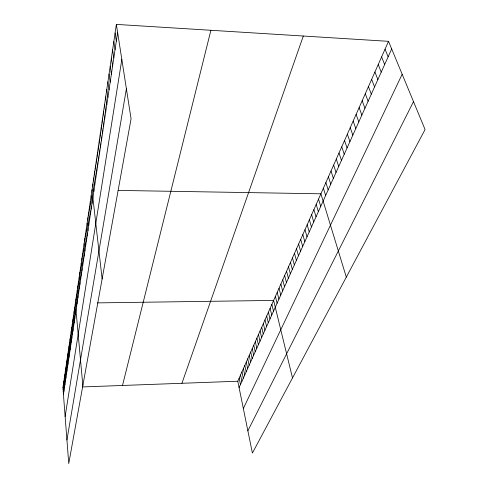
<?xml version="1.0" encoding="UTF-8"?>
<svg xmlns="http://www.w3.org/2000/svg" width="488" height="488" viewBox="0 0 488 488"><rect width="100%" height="100%" fill="white"/><g stroke="black" fill="none" stroke-linecap="round" stroke-linejoin="round"><path stroke-width="0.73" d="M116.364 24.4L131.071 118.822L68.741 463.6L62.922 387.655L116.364 24.4L388.527 41.328L425.079 129.552L252.4 453.077L237.784 381.232L388.527 41.328M63.44 394.365L117.62 32.489M65.13 416.477L121.823 59.469M66.929 440.005L126.392 88.779M122.512 385.465L210.895 30.28M181.933 383.281L303.31 36.027M239.077 387.6L391.681 48.934M243.341 408.548L402.161 74.237M247.867 430.8L413.501 101.614M62.922 387.655L64.434 387.6M82.502 386.935L237.784 381.232M77.421 303.164L75.347 303.194L82.844 385.563M97.49 302.883L273.622 300.425L292.501 377.944M94.196 190.009L92.006 189.972L102.12 278.953M118.175 190.411L320.909 193.809L346.303 277.135M385.038 49.197L388.137 56.791M381.61 56.931L384.654 64.52M378.237 64.538L381.232 72.114M374.918 72.017L377.871 79.587M371.655 79.379L374.558 86.931M368.446 86.614L371.301 94.153M365.286 93.733L368.098 101.266M362.181 100.742L364.945 108.257M359.125 107.634L361.846 115.138M356.112 114.424L358.796 121.915M353.153 121.103L355.795 128.576M350.238 127.679L352.836 135.139M347.365 134.157L349.926 141.599M344.534 140.532L347.06 147.962M341.752 146.809L344.235 154.22M339.007 152.994L341.46 160.387M336.305 159.088L338.721 166.463M333.646 165.09L336.025 172.447M331.023 171.001L333.365 178.346M328.436 176.827L330.748 184.153M325.892 182.573L328.168 189.881M323.379 188.228L325.63 195.523M318.536 199.147L320.726 206.4M316.206 204.411L318.359 211.652M313.9 209.608L316.029 216.825M311.631 214.732L313.729 221.93M309.386 219.789L311.46 226.963M307.172 224.773L309.221 231.934M304.994 229.696L307.013 236.839M302.834 234.551L304.835 241.676M300.712 239.346L302.682 246.446M298.613 244.079L300.559 251.161M296.539 248.746L298.461 255.81M294.496 253.357L296.393 260.403M292.477 257.908L294.349 264.935M290.488 262.404L292.336 269.406M288.518 266.838L290.348 273.823M286.572 271.224L288.377 278.184M284.656 275.549L286.438 282.491M282.759 279.825L284.522 286.749M280.887 284.046L282.631 290.952M279.038 288.213L280.759 295.1M277.208 292.336L278.91 299.199M275.409 296.405L277.086 303.249M271.859 304.402L273.506 311.204M270.12 308.325L271.743 315.108M268.4 312.204L270.004 318.969M266.698 316.041L268.284 322.788M265.014 319.829L266.588 326.557M263.355 323.581L264.905 330.278M261.714 327.283L263.245 333.963M260.092 330.943L261.605 337.605M258.481 334.561L259.988 341.204M256.895 338.141L258.384 344.766M255.328 341.679L256.798 348.28M253.778 345.175L255.23 351.763M252.241 348.639L253.681 355.203M250.722 352.061L252.144 358.601M249.222 355.441L250.631 361.968M247.739 358.79L249.13 365.292M246.269 362.102L247.648 368.586M244.817 365.378L246.184 371.838M243.384 368.617L244.732 375.058M241.963 371.819L243.292 378.249M240.554 374.991L241.877 381.396M239.163 378.127L240.468 384.514M115.089 33.05L116.327 41.132M113.838 41.547L115.058 49.617M112.612 49.886L113.808 57.944M111.41 58.078L112.588 66.13M110.227 66.124L111.38 74.164M109.062 74.03L110.203 82.057M107.921 81.795L109.037 89.81M106.799 89.432L107.897 97.435M105.695 96.935L106.774 104.926M104.609 104.316L105.676 112.283M103.541 111.569L104.591 119.523M102.492 118.7L103.523 126.642M101.461 125.715L102.474 133.639M100.443 132.614L101.449 140.52M99.442 139.403L100.43 147.291M98.46 146.077L99.436 153.952M97.496 152.653L98.454 160.503M96.545 159.119L97.49 166.951M95.605 165.481L96.539 173.295M94.684 171.745L95.605 179.541M93.781 177.919L94.684 185.69M92.885 183.988L93.775 191.741M91.164 195.688L92.031 203.404M90.335 201.324L91.189 209.016M89.517 206.881L90.359 214.549M88.712 212.353L89.548 220.003M87.919 217.752L88.743 225.377M87.138 223.071L87.95 230.678M86.364 228.311L87.163 235.899M85.601 233.484L86.394 241.048M84.851 238.583L85.632 246.123M84.113 243.61L84.882 251.131M83.387 248.569L84.143 256.072M82.667 253.461L83.418 260.94M81.953 258.292L82.698 265.746M81.252 263.05L81.984 270.486M80.563 267.747L81.289 275.159M79.879 272.383L80.593 279.77M79.209 276.958L79.916 284.327M78.544 281.478L79.239 288.817M77.891 285.931L78.58 293.251M77.238 290.329L77.921 297.631M76.604 294.673L77.275 301.95M75.969 298.961L76.634 306.214M74.731 307.373L75.384 314.583M74.127 311.503L74.768 318.688M73.529 315.577L74.164 322.739M72.932 319.603L73.566 326.74M72.352 323.581L72.968 330.699M71.773 327.509L72.389 334.603M71.199 331.389L71.809 338.459M70.638 335.225L71.236 342.271M70.077 339.014L70.675 346.041M69.528 342.759L70.12 349.756M68.985 346.456L69.564 353.434M68.448 350.11L69.022 357.07M67.917 353.721L68.485 360.656M67.393 357.295L67.954 364.207M66.868 360.821L67.429 367.714M66.356 364.31L66.911 371.179M65.85 367.763L66.398 374.607M65.349 371.167L65.892 377.993M64.855 374.54L65.386 381.341M64.361 377.877L64.892 384.654M63.879 381.171L64.404 387.93M63.397 384.428L63.916 391.162"/></g></svg>
